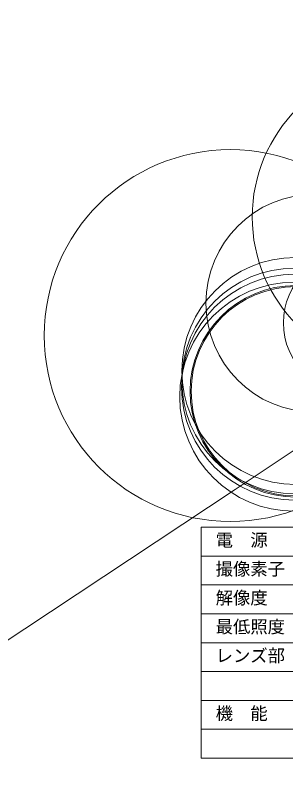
# Model space of a CAD drawing. Units: millimetres, scale not verified. Extents: x -44853 to 41500, y -28607 to 52813.
# Drawn here: x -94.8 to -48, y -58.5 to 72.1 of the extents above; entities that cross this region are included whole.
import ezdxf
from ezdxf.enums import TextEntityAlignment as Align

# ---------------------------------------------------------------- set-up
doc = ezdxf.new("R2010")
doc.units = ezdxf.units.MM
doc.header["$LTSCALE"] = 0.125
doc.layers.add('0-1_MOJI1', color=7, linetype='Continuous')
doc.layers.add('0-2_WAKU', color=1, linetype='Continuous', lineweight=18)
doc.layers.add('0-5_GAIKEI', color=1, linetype='Continuous', lineweight=18)
doc.styles.add('ＭＳ ゴシック', font='')
doc.styles.get('ＭＳ ゴシック').set_extended_font_data('MS Gothic')

msp = doc.modelspace()

# ---------------------------------------------------------------- linework, layer by layer
at = {"layer": '0-2_WAKU', "color": 4}
for p, q in [((-62.6578, -16.5009), (-62.6578, -56.5009)), ((62.3422, -16.5009), (-62.6578, -16.5009)), ((-62.6578, -56.5009), (62.3422, -56.5009))]:
    msp.add_line(p, q, dxfattribs=at)
at = {"layer": '0-2_WAKU'}
for p, q in [((-62.6578, -21.5009), (62.3422, -21.5009)), ((-62.6578, -26.5009), (62.3422, -26.5009)), ((-62.6578, -31.5009), (62.3422, -31.5009)), ((-62.6578, -36.5009), (62.3422, -36.5009)), ((-62.6578, -41.5009), (62.3422, -41.5009)), ((-62.6578, -46.5009), (62.3422, -46.5009)), ((-62.6578, -51.5009), (62.3422, -51.5009))]:
    msp.add_line(p, q, dxfattribs=at)
at = {"layer": '0-5_GAIKEI'}
for centre, radius in [((-16028.7582, 23988.4427), 28824.5057), ((13279.6406, 2084.6556), 13428.1945), ((20122.6806, -7229.252), 21377.6929), ((4822.3035, -1623.6054), 5083.8501), ((-560.6851, 13.6089), 569.2069), ((-557.1287, 2.926), 565.6499), ((-27.4019, 37.1866), 26.4282), ((-57.6138, 16.657), 32.1774), ((-42.9771, 22.2648), 18.8678), ((-46.3747, 10.5322), 19.631), ((-36.1026, 18.8541), 12.332), ((-46.4771, 8.7937), 19.5398), ((-46.497, 7.7275), 19.5594), ((-46.5663, 6.0658), 19.8035), ((-46.274, 7.006), 18.3141), ((-46.274, 7.006), 18.1141)]:
    msp.add_circle(centre, radius, dxfattribs=at)

# ---------------------------------------------------------------- texts
at = {"layer": '0-1_MOJI1', "style": 'ＭＳ ゴシック'}
for s, p in [('電\u3000源', (-60.1578, -20.5009)), ('撮像素子', (-60.1578, -25.5009)), ('解像度', (-60.1578, -30.5009)), ('最低照度', (-60.1578, -35.5009)), ('レンズ部', (-60.1578, -40.5009)), ('機\u3000能', (-60.1578, -50.5009))]:
    msp.add_text(s, height=2.199, dxfattribs=at).set_placement(p, align=Align.BOTTOM_LEFT)

doc.saveas('drawing.dxf')
